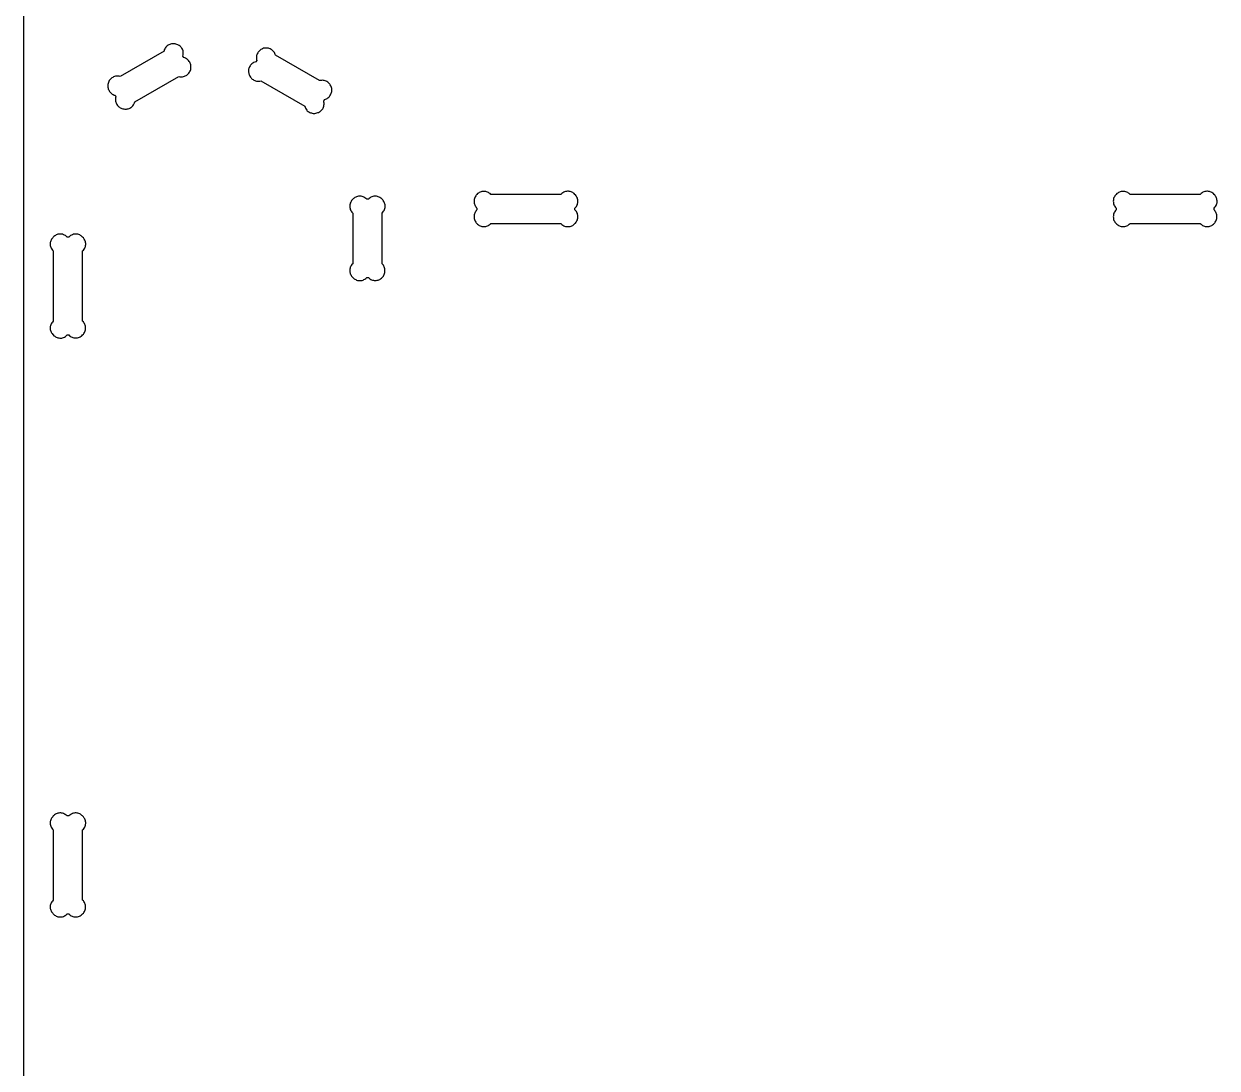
# Model space of a CAD drawing. Extents: x 105 to 1294, y 104 to 1295.
# Drawn here: x 105.1 to 227, y 648.8 to 755.4 of the extents above; entities that cross this region are included whole.
import ezdxf

# ---------------------------------------------------------------- set-up
doc = ezdxf.new("R2010")
doc.units = 0
doc.layers.add('LAYER_1', color=62, linetype='CONTINUOUS')

msp = doc.modelspace()

# ---------------------------------------------------------------- linework, layer by layer
at = {"layer": 'LAYER_1'}
msp.add_lwpolyline([(105.13, 507.27), (105.13, 831.73)], dxfattribs=at)
for points in [[(114.52, 747.93), (114.5, 747.81), (114.48, 747.7), (114.48, 747.59), (114.49, 747.49), (114.51, 747.39), (114.54, 747.3), (114.58, 747.21), (114.63, 747.13), (114.69, 747.05), (114.75, 746.98), (114.82, 746.92), (114.89, 746.86), (114.97, 746.81), (115.05, 746.77), (115.14, 746.74), (115.23, 746.71), (115.32, 746.69), (115.42, 746.68), (115.51, 746.67), (115.6, 746.67), (115.69, 746.69), (115.79, 746.71), (115.87, 746.73), (115.96, 746.77), (116.04, 746.82), (116.12, 746.87), (116.19, 746.94), (116.26, 747.02), (116.32, 747.1), (116.37, 747.19), (116.42, 747.3), (116.46, 747.42), (120.94, 750), (121.04, 749.98), (121.13, 749.97), (121.23, 749.97), (121.33, 749.98), (121.43, 749.99), (121.52, 750.02), (121.61, 750.06), (121.69, 750.1), (121.77, 750.15), (121.85, 750.21), (121.92, 750.28), (121.98, 750.35), (122.04, 750.43), (122.09, 750.52), (122.13, 750.61), (122.16, 750.71), (122.18, 750.81), (122.19, 750.91), (122.19, 751.01), (122.18, 751.11), (122.17, 751.2), (122.14, 751.29), (122.1, 751.38), (122.06, 751.47), (122.01, 751.55), (121.95, 751.62), (121.88, 751.69), (121.81, 751.76), (121.73, 751.81), (121.64, 751.86), (121.55, 751.9), (121.45, 751.93), (121.37, 752.08), (121.39, 752.2), (121.41, 752.31), (121.41, 752.42), (121.4, 752.53), (121.38, 752.62), (121.35, 752.72), (121.31, 752.8), (121.26, 752.89), (121.2, 752.96), (121.14, 753.03), (121.07, 753.09), (121, 753.15), (120.92, 753.2), (120.84, 753.24), (120.75, 753.28), (120.66, 753.31), (120.57, 753.33), (120.48, 753.34), (120.38, 753.34), (120.29, 753.34), (120.2, 753.33), (120.11, 753.31), (120.02, 753.28), (119.93, 753.24), (119.85, 753.2), (119.77, 753.14), (119.7, 753.07), (119.63, 753), (119.57, 752.91), (119.52, 752.82), (119.47, 752.71), (119.44, 752.6), (114.96, 750.01), (114.86, 750.03), (114.76, 750.04), (114.66, 750.05), (114.56, 750.04), (114.47, 750.02), (114.37, 749.99), (114.28, 749.96), (114.2, 749.91), (114.12, 749.86), (114.04, 749.8), (113.97, 749.73), (113.91, 749.66), (113.85, 749.58), (113.8, 749.49), (113.76, 749.4), (113.73, 749.3), (113.71, 749.2), (113.7, 749.1), (113.7, 749.01), (113.71, 748.91), (113.73, 748.81), (113.75, 748.72), (113.79, 748.63), (113.83, 748.55), (113.88, 748.47), (113.94, 748.39), (114.01, 748.32), (114.08, 748.26), (114.16, 748.2), (114.25, 748.15), (114.34, 748.11), (114.44, 748.08)], [(129.33, 749.57), (133.81, 746.98), (133.85, 746.87), (133.89, 746.76), (133.95, 746.67), (134.01, 746.58), (134.07, 746.51), (134.15, 746.44), (134.23, 746.39), (134.31, 746.34), (134.39, 746.3), (134.48, 746.28), (134.57, 746.25), (134.67, 746.24), (134.76, 746.24), (134.85, 746.24), (134.94, 746.26), (135.04, 746.28), (135.13, 746.31), (135.21, 746.34), (135.3, 746.38), (135.37, 746.43), (135.45, 746.49), (135.52, 746.55), (135.58, 746.62), (135.64, 746.7), (135.68, 746.78), (135.72, 746.87), (135.75, 746.96), (135.77, 747.06), (135.78, 747.16), (135.78, 747.27), (135.77, 747.38), (135.74, 747.5), (135.83, 747.65), (135.93, 747.68), (136.02, 747.72), (136.1, 747.77), (136.18, 747.83), (136.26, 747.89), (136.32, 747.96), (136.38, 748.03), (136.44, 748.12), (136.48, 748.2), (136.51, 748.29), (136.54, 748.38), (136.56, 748.48), (136.57, 748.58), (136.57, 748.67), (136.56, 748.77), (136.54, 748.87), (136.5, 748.97), (136.46, 749.06), (136.41, 749.15), (136.36, 749.23), (136.3, 749.3), (136.23, 749.37), (136.15, 749.43), (136.07, 749.48), (135.98, 749.53), (135.89, 749.56), (135.8, 749.59), (135.71, 749.61), (135.61, 749.62), (135.51, 749.61), (135.41, 749.6), (135.31, 749.58), (130.83, 752.17), (130.8, 752.26), (130.76, 752.36), (130.71, 752.44), (130.66, 752.52), (130.59, 752.6), (130.52, 752.66), (130.45, 752.72), (130.37, 752.77), (130.28, 752.82), (130.19, 752.85), (130.1, 752.88), (130, 752.9), (129.91, 752.91), (129.81, 752.91), (129.71, 752.9), (129.61, 752.88), (129.51, 752.84), (129.42, 752.8), (129.33, 752.75), (129.25, 752.7), (129.18, 752.63), (129.11, 752.57), (129.05, 752.49), (129, 752.41), (128.96, 752.32), (128.92, 752.23), (128.89, 752.14), (128.88, 752.05), (128.87, 751.95), (128.87, 751.85), (128.88, 751.75), (128.9, 751.65), (128.81, 751.5), (128.7, 751.46), (128.59, 751.42), (128.5, 751.36), (128.41, 751.3), (128.34, 751.24), (128.27, 751.16), (128.22, 751.09), (128.17, 751), (128.13, 750.92), (128.1, 750.83), (128.08, 750.74), (128.07, 750.65), (128.07, 750.55), (128.07, 750.46), (128.09, 750.37), (128.11, 750.27), (128.14, 750.19), (128.17, 750.1), (128.21, 750.02), (128.26, 749.94), (128.32, 749.86), (128.38, 749.79), (128.45, 749.73), (128.53, 749.68), (128.61, 749.63), (128.7, 749.59), (128.79, 749.56), (128.89, 749.54), (128.99, 749.53), (129.1, 749.53), (129.21, 749.54)], [(138.71, 730.89), (138.63, 730.8), (138.56, 730.7), (138.51, 730.61), (138.46, 730.52), (138.43, 730.42), (138.41, 730.32), (138.4, 730.23), (138.4, 730.13), (138.41, 730.04), (138.43, 729.95), (138.46, 729.86), (138.5, 729.78), (138.54, 729.69), (138.59, 729.61), (138.65, 729.54), (138.71, 729.47), (138.78, 729.41), (138.85, 729.35), (138.93, 729.3), (139.02, 729.26), (139.1, 729.22), (139.19, 729.19), (139.28, 729.17), (139.37, 729.16), (139.47, 729.16), (139.56, 729.17), (139.66, 729.19), (139.76, 729.22), (139.85, 729.27), (139.94, 729.32), (140.04, 729.39), (140.13, 729.47), (140.3, 729.47), (140.37, 729.4), (140.45, 729.34), (140.54, 729.29), (140.63, 729.25), (140.72, 729.22), (140.81, 729.2), (140.91, 729.18), (141, 729.18), (141.1, 729.18), (141.19, 729.2), (141.29, 729.22), (141.38, 729.25), (141.47, 729.29), (141.55, 729.34), (141.63, 729.4), (141.71, 729.47), (141.78, 729.55), (141.84, 729.63), (141.89, 729.71), (141.93, 729.8), (141.96, 729.89), (141.99, 729.99), (142, 730.08), (142, 730.18), (142, 730.27), (141.99, 730.37), (141.96, 730.46), (141.93, 730.56), (141.89, 730.64), (141.84, 730.73), (141.78, 730.81), (141.71, 730.89), (141.71, 736.06), (141.79, 736.15), (141.86, 736.24), (141.92, 736.33), (141.96, 736.43), (141.99, 736.52), (142.01, 736.62), (142.02, 736.72), (142.02, 736.81), (142.01, 736.9), (141.99, 736.99), (141.96, 737.08), (141.93, 737.17), (141.88, 737.25), (141.83, 737.33), (141.77, 737.4), (141.71, 737.47), (141.64, 737.54), (141.57, 737.59), (141.49, 737.64), (141.41, 737.69), (141.32, 737.72), (141.23, 737.75), (141.14, 737.77), (141.05, 737.78), (140.95, 737.78), (140.86, 737.77), (140.76, 737.75), (140.67, 737.72), (140.57, 737.68), (140.48, 737.62), (140.39, 737.55), (140.3, 737.47), (140.13, 737.47), (140.04, 737.55), (139.94, 737.62), (139.85, 737.68), (139.76, 737.72), (139.66, 737.75), (139.56, 737.77), (139.47, 737.78), (139.37, 737.78), (139.28, 737.77), (139.19, 737.75), (139.1, 737.72), (139.02, 737.69), (138.93, 737.64), (138.85, 737.59), (138.78, 737.54), (138.71, 737.47), (138.65, 737.4), (138.59, 737.33), (138.54, 737.25), (138.5, 737.17), (138.46, 737.08), (138.43, 736.99), (138.41, 736.9), (138.4, 736.81), (138.4, 736.72), (138.41, 736.62), (138.43, 736.52), (138.46, 736.43), (138.51, 736.33), (138.56, 736.24), (138.63, 736.15), (138.71, 736.06)], [(151.39, 736.39), (151.32, 736.31), (151.26, 736.23), (151.21, 736.15), (151.17, 736.06), (151.14, 735.97), (151.11, 735.87), (151.1, 735.78), (151.09, 735.68), (151.1, 735.59), (151.11, 735.49), (151.14, 735.4), (151.17, 735.31), (151.21, 735.22), (151.26, 735.13), (151.32, 735.05), (151.39, 734.98), (151.46, 734.91), (151.54, 734.85), (151.63, 734.8), (151.72, 734.76), (151.81, 734.72), (151.9, 734.7), (152, 734.69), (152.09, 734.68), (152.19, 734.69), (152.29, 734.7), (152.38, 734.72), (152.47, 734.76), (152.56, 734.8), (152.64, 734.85), (152.73, 734.91), (152.8, 734.98), (159.97, 734.98), (160.06, 734.89), (160.16, 734.83), (160.25, 734.77), (160.34, 734.73), (160.44, 734.7), (160.54, 734.68), (160.63, 734.67), (160.73, 734.67), (160.82, 734.68), (160.91, 734.7), (161, 734.72), (161.08, 734.76), (161.17, 734.8), (161.25, 734.85), (161.32, 734.91), (161.39, 734.98), (161.45, 735.04), (161.51, 735.12), (161.56, 735.2), (161.6, 735.28), (161.64, 735.36), (161.67, 735.45), (161.69, 735.54), (161.7, 735.64), (161.7, 735.73), (161.69, 735.83), (161.67, 735.92), (161.64, 736.02), (161.59, 736.11), (161.54, 736.21), (161.47, 736.3), (161.39, 736.39), (161.39, 736.56), (161.47, 736.65), (161.54, 736.74), (161.59, 736.83), (161.64, 736.93), (161.67, 737.03), (161.69, 737.12), (161.7, 737.22), (161.7, 737.31), (161.69, 737.4), (161.67, 737.5), (161.64, 737.58), (161.6, 737.67), (161.56, 737.75), (161.51, 737.83), (161.45, 737.91), (161.39, 737.97), (161.32, 738.04), (161.25, 738.09), (161.17, 738.15), (161.08, 738.19), (161, 738.23), (160.91, 738.25), (160.82, 738.27), (160.73, 738.28), (160.63, 738.28), (160.54, 738.27), (160.44, 738.25), (160.34, 738.22), (160.25, 738.18), (160.16, 738.12), (160.06, 738.06), (159.97, 737.97), (152.8, 737.97), (152.73, 738.04), (152.64, 738.1), (152.56, 738.15), (152.47, 738.19), (152.38, 738.23), (152.29, 738.25), (152.19, 738.26), (152.09, 738.27), (152, 738.26), (151.9, 738.25), (151.81, 738.23), (151.72, 738.19), (151.63, 738.15), (151.54, 738.1), (151.46, 738.04), (151.39, 737.97), (151.32, 737.9), (151.26, 737.82), (151.21, 737.73), (151.17, 737.64), (151.14, 737.55), (151.11, 737.46), (151.1, 737.36), (151.09, 737.27), (151.1, 737.17), (151.11, 737.08), (151.14, 736.98), (151.17, 736.89), (151.21, 736.8), (151.26, 736.72), (151.32, 736.64), (151.39, 736.56)], [(216.65, 736.39), (216.59, 736.31), (216.53, 736.23), (216.48, 736.15), (216.43, 736.06), (216.4, 735.97), (216.38, 735.87), (216.37, 735.78), (216.36, 735.68), (216.37, 735.59), (216.38, 735.49), (216.4, 735.4), (216.43, 735.31), (216.48, 735.22), (216.53, 735.13), (216.59, 735.05), (216.65, 734.98), (216.73, 734.91), (216.81, 734.85), (216.9, 734.8), (216.98, 734.76), (217.08, 734.72), (217.17, 734.7), (217.27, 734.69), (217.36, 734.68), (217.46, 734.69), (217.55, 734.7), (217.65, 734.72), (217.74, 734.76), (217.83, 734.8), (217.91, 734.85), (217.99, 734.91), (218.07, 734.98), (225.24, 734.98), (225.32, 734.91), (225.4, 734.85), (225.48, 734.8), (225.57, 734.76), (225.66, 734.72), (225.76, 734.7), (225.85, 734.69), (225.95, 734.68), (226.04, 734.69), (226.14, 734.7), (226.23, 734.72), (226.32, 734.76), (226.41, 734.8), (226.5, 734.85), (226.58, 734.91), (226.65, 734.98), (226.72, 735.05), (226.78, 735.13), (226.83, 735.22), (226.87, 735.31), (226.91, 735.4), (226.93, 735.49), (226.94, 735.59), (226.95, 735.68), (226.94, 735.78), (226.93, 735.87), (226.91, 735.97), (226.87, 736.06), (226.83, 736.15), (226.78, 736.23), (226.72, 736.31), (226.65, 736.39), (226.65, 736.56), (226.74, 736.65), (226.8, 736.74), (226.86, 736.83), (226.9, 736.93), (226.94, 737.03), (226.96, 737.12), (226.97, 737.22), (226.96, 737.31), (226.95, 737.4), (226.93, 737.5), (226.91, 737.58), (226.87, 737.67), (226.83, 737.75), (226.78, 737.83), (226.72, 737.91), (226.66, 737.97), (226.59, 738.04), (226.51, 738.09), (226.43, 738.15), (226.35, 738.19), (226.27, 738.23), (226.18, 738.25), (226.09, 738.27), (225.99, 738.28), (225.9, 738.28), (225.8, 738.27), (225.71, 738.25), (225.61, 738.22), (225.52, 738.18), (225.42, 738.12), (225.33, 738.06), (225.24, 737.97), (218.07, 737.97), (217.99, 738.04), (217.91, 738.1), (217.83, 738.15), (217.74, 738.19), (217.65, 738.23), (217.55, 738.25), (217.46, 738.26), (217.36, 738.27), (217.27, 738.26), (217.17, 738.25), (217.08, 738.23), (216.98, 738.19), (216.9, 738.15), (216.81, 738.1), (216.73, 738.04), (216.65, 737.97), (216.59, 737.9), (216.53, 737.82), (216.48, 737.73), (216.43, 737.64), (216.4, 737.55), (216.38, 737.46), (216.37, 737.36), (216.36, 737.27), (216.37, 737.17), (216.38, 737.08), (216.4, 736.98), (216.43, 736.89), (216.48, 736.8), (216.53, 736.72), (216.59, 736.64), (216.65, 736.56)], [(108.13, 725.02), (108.05, 724.93), (107.98, 724.84), (107.93, 724.74), (107.88, 724.65), (107.85, 724.55), (107.83, 724.46), (107.82, 724.36), (107.82, 724.27), (107.83, 724.18), (107.85, 724.08), (107.88, 723.99), (107.92, 723.91), (107.96, 723.83), (108.01, 723.75), (108.07, 723.67), (108.13, 723.61), (108.2, 723.54), (108.28, 723.48), (108.35, 723.43), (108.44, 723.39), (108.52, 723.35), (108.61, 723.33), (108.7, 723.31), (108.8, 723.3), (108.89, 723.3), (108.99, 723.3), (109.08, 723.33), (109.18, 723.36), (109.27, 723.4), (109.37, 723.46), (109.46, 723.52), (109.55, 723.61), (109.72, 723.61), (109.79, 723.54), (109.87, 723.48), (109.96, 723.43), (110.05, 723.39), (110.14, 723.35), (110.23, 723.33), (110.33, 723.32), (110.42, 723.31), (110.52, 723.32), (110.62, 723.33), (110.71, 723.35), (110.8, 723.39), (110.89, 723.43), (110.98, 723.48), (111.06, 723.54), (111.13, 723.61), (111.2, 723.68), (111.26, 723.76), (111.31, 723.85), (111.35, 723.94), (111.38, 724.03), (111.41, 724.12), (111.42, 724.22), (111.42, 724.31), (111.42, 724.41), (111.41, 724.5), (111.38, 724.6), (111.35, 724.69), (111.31, 724.78), (111.26, 724.86), (111.2, 724.94), (111.13, 725.02), (111.13, 732.19), (111.21, 732.28), (111.28, 732.37), (111.34, 732.47), (111.38, 732.56), (111.41, 732.66), (111.43, 732.75), (111.44, 732.85), (111.44, 732.94), (111.43, 733.04), (111.41, 733.13), (111.38, 733.22), (111.35, 733.3), (111.3, 733.38), (111.25, 733.46), (111.2, 733.54), (111.13, 733.61), (111.06, 733.67), (110.99, 733.73), (110.91, 733.78), (110.83, 733.82), (110.74, 733.86), (110.65, 733.89), (110.56, 733.91), (110.47, 733.92), (110.37, 733.92), (110.28, 733.91), (110.18, 733.89), (110.09, 733.85), (109.99, 733.81), (109.9, 733.76), (109.81, 733.69), (109.72, 733.61), (109.55, 733.61), (109.46, 733.69), (109.37, 733.76), (109.27, 733.81), (109.18, 733.85), (109.08, 733.89), (108.99, 733.91), (108.89, 733.92), (108.8, 733.92), (108.7, 733.91), (108.61, 733.89), (108.52, 733.86), (108.44, 733.82), (108.35, 733.78), (108.28, 733.73), (108.2, 733.67), (108.13, 733.61), (108.07, 733.54), (108.01, 733.46), (107.96, 733.38), (107.92, 733.3), (107.88, 733.22), (107.85, 733.13), (107.83, 733.04), (107.82, 732.94), (107.82, 732.85), (107.83, 732.75), (107.85, 732.66), (107.88, 732.56), (107.93, 732.47), (107.98, 732.37), (108.05, 732.28), (108.13, 732.19)], [(108.13, 665.91), (108.05, 665.82), (107.98, 665.73), (107.92, 665.64), (107.88, 665.54), (107.85, 665.45), (107.83, 665.35), (107.82, 665.26), (107.82, 665.16), (107.83, 665.07), (107.85, 664.98), (107.88, 664.89), (107.91, 664.8), (107.96, 664.72), (108.01, 664.64), (108.07, 664.57), (108.13, 664.5), (108.2, 664.43), (108.27, 664.38), (108.35, 664.33), (108.43, 664.28), (108.52, 664.25), (108.61, 664.22), (108.7, 664.2), (108.79, 664.19), (108.89, 664.19), (108.98, 664.2), (109.08, 664.22), (109.17, 664.25), (109.27, 664.29), (109.36, 664.35), (109.45, 664.42), (109.54, 664.5), (109.72, 664.5), (109.79, 664.43), (109.87, 664.37), (109.96, 664.32), (110.05, 664.28), (110.14, 664.25), (110.23, 664.22), (110.33, 664.21), (110.42, 664.2), (110.52, 664.21), (110.62, 664.22), (110.71, 664.25), (110.8, 664.28), (110.89, 664.32), (110.98, 664.37), (111.06, 664.43), (111.13, 664.5), (111.2, 664.57), (111.26, 664.65), (111.31, 664.74), (111.35, 664.83), (111.38, 664.92), (111.41, 665.01), (111.42, 665.11), (111.42, 665.21), (111.42, 665.3), (111.41, 665.4), (111.38, 665.49), (111.35, 665.58), (111.31, 665.67), (111.26, 665.76), (111.2, 665.84), (111.13, 665.91), (111.13, 673.08), (111.21, 673.17), (111.28, 673.27), (111.34, 673.36), (111.38, 673.45), (111.41, 673.55), (111.43, 673.65), (111.44, 673.74), (111.44, 673.84), (111.43, 673.93), (111.41, 674.02), (111.38, 674.11), (111.35, 674.2), (111.3, 674.28), (111.25, 674.36), (111.2, 674.43), (111.13, 674.5), (111.06, 674.56), (110.99, 674.62), (110.91, 674.67), (110.83, 674.71), (110.74, 674.75), (110.65, 674.78), (110.56, 674.8), (110.47, 674.81), (110.37, 674.81), (110.28, 674.8), (110.18, 674.78), (110.09, 674.75), (109.99, 674.7), (109.9, 674.65), (109.81, 674.58), (109.72, 674.5), (109.54, 674.5), (109.45, 674.58), (109.36, 674.65), (109.27, 674.7), (109.17, 674.75), (109.08, 674.78), (108.98, 674.8), (108.89, 674.81), (108.79, 674.81), (108.7, 674.8), (108.61, 674.78), (108.52, 674.75), (108.43, 674.71), (108.35, 674.67), (108.27, 674.62), (108.2, 674.56), (108.13, 674.5), (108.07, 674.43), (108.01, 674.36), (107.96, 674.28), (107.91, 674.2), (107.88, 674.11), (107.85, 674.02), (107.83, 673.93), (107.82, 673.84), (107.82, 673.74), (107.83, 673.65), (107.85, 673.55), (107.88, 673.45), (107.92, 673.36), (107.98, 673.27), (108.05, 673.17), (108.13, 673.08)]]:
    msp.add_lwpolyline(points, close=True, dxfattribs=at)

doc.saveas('drawing.dxf')
